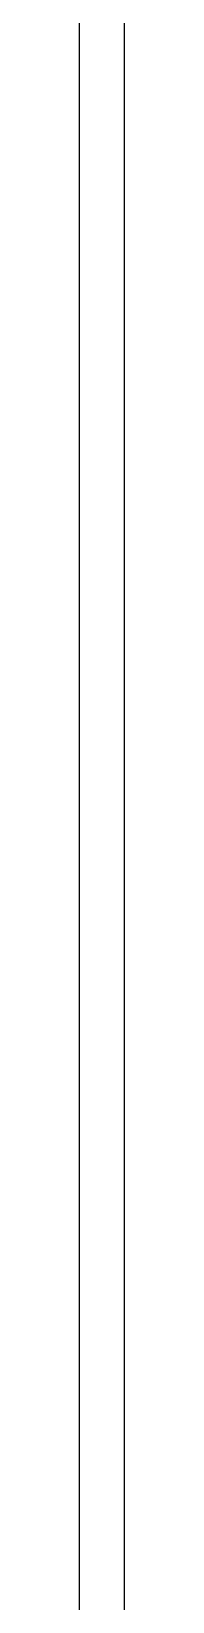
# Model space of a CAD drawing. Extents: x 20 to 124, y -124 to -20.
# Drawn here: x 20 to 20.5, y -96.2 to -78.87 of the extents above; entities that cross this region are included whole.
import ezdxf

# ---------------------------------------------------------------- set-up
doc = ezdxf.new("R2010")
doc.units = 0
doc.layers.add('BLACK', color=7, linetype='CONTINUOUS')
doc.layers.add('WHITE', color=7, linetype='CONTINUOUS')

msp = doc.modelspace()

# ---------------------------------------------------------------- linework, layer by layer
at = {"layer": 'BLACK', "linetype": 'CONTINUOUS'}
for p, q in [((20.5005, -82.611655), (20.5005, -76.099223)), ((20.5005, -87.160553), (20.5005, -82.611655)), ((20.5005, -88.161655), (20.5005, -87.160553)), ((20.5005, -91.099223), (20.5005, -88.161655)), ((20.5005, -102.160553), (20.5005, -91.099223))]:
    msp.add_line(p, q, dxfattribs=at)
at = {"layer": 'WHITE', "linetype": 'CONTINUOUS'}
msp.add_line((20, -124), (20, -20), dxfattribs=at)

doc.saveas('drawing.dxf')
